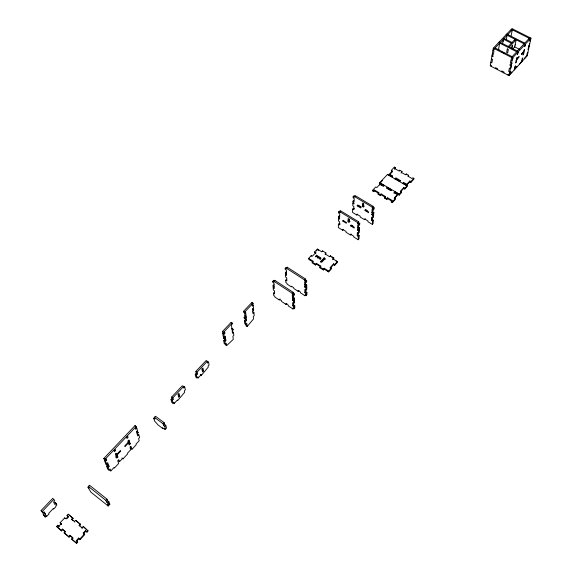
<?xml version="1.0" encoding="UTF-8"?>
<svg xmlns="http://www.w3.org/2000/svg" width="572" height="572" viewBox="0 0 572 572"><rect width="100%" height="100%" fill="white"/><g stroke="black" fill="none" stroke-linecap="round" stroke-linejoin="round"><path stroke-width="0.86" d="M324.217 269.076L328.643 271.893L328.65 271.114L324.217 268.297L323.366 269.991L319.948 267.818L320.792 266.123L316.387 263.327L315.544 265.022L312.148 262.863L312.984 261.168L308.608 258.394L311.318 255.505L312.412 256.192L315.787 252.602L314.7 251.909L317.388 249.049L321.757 251.794L322.594 250.901L325.983 253.031L325.146 254.719M320.742 261.468L320.742 262.248L324.109 258.63L324.109 257.85L325.211 258.544L321.843 262.162L320.742 261.468L324.109 257.85M322.587 251.687L322.594 250.901M323.366 269.991L324.217 268.297M327.534 271.185L327.541 270.406M333.598 263.828L330.237 267.474L330.23 268.261L333.583 264.614L333.598 263.828L334.706 264.529L334.692 265.308L333.583 264.614M330.366 256.578L330.38 255.791L333.791 257.936L332.947 259.624L333.791 257.936M330.237 267.474L331.345 268.182L331.338 268.962L328.643 271.893M336.257 261.704L336.272 260.925M332.961 258.837L337.38 261.618L337.366 262.405L334.692 265.308M340.304 224.052L339.217 223.387L338.402 224.253L338.331 227.549L342.664 230.216L343.479 229.343M339.353 217.61L338.531 218.483L338.474 221.014L339.568 221.679L339.489 224.918L338.402 224.253M339.375 216.795L339.403 215.558L338.574 216.43L338.545 217.667L339.646 218.332L339.625 219.155L338.531 218.483M338.674 211.883L339.782 212.555L340.612 211.676L339.503 211.011L338.674 211.883L338.653 213.127L339.754 213.799L339.675 217.103L338.574 216.43M339.782 212.555L340.633 210.846L358.665 221.807L357.807 223.523L358.923 224.203L358.866 225.44L357.743 224.76L357.593 228.042L358.708 228.721L358.651 229.944L357.536 229.265L357.5 230.08L358.608 230.759L358.494 233.269L357.386 232.589L357.235 235.807L358.337 236.486L358.179 239.754L353.789 237.051L353.825 236.257L350.429 234.17L350.4 234.97L346.039 232.289L346.06 231.488L342.685 229.415L342.664 230.216M340.612 211.676L340.633 210.846M342.914 221.164L342.935 220.349L346.353 222.429L346.325 223.252L342.914 221.164L343.736 220.292M348.062 221.807L348.176 218.511L349.285 219.183L349.17 222.479L348.062 221.807L348.884 220.928L348.941 219.276L348.119 220.163M350.736 225.947L350.772 225.132L354.204 227.227L354.168 228.042L350.736 225.947L351.558 225.068L352.931 225.904M354.554 208.902L353.475 208.244L352.667 209.095L352.538 212.419L356.856 215.036L357.657 214.178M353.703 202.424L352.895 203.274L352.795 205.827L353.882 206.485L353.753 209.752L352.667 209.095M353.789 200.35L352.981 201.208L352.931 202.452L354.025 203.103L353.989 203.932L352.895 203.274M355.076 196.418L353.975 195.76L353.16 196.618L353.11 197.876L354.211 198.534L354.075 201.866L352.981 201.208M356.856 215.036L356.892 214.228L360.253 216.259L360.21 217.067L364.557 219.698L364.6 218.89L367.982 220.935L367.932 221.743L372.308 224.388L372.522 221.085L371.421 220.42L371.628 217.174L372.729 217.839L372.894 215.308L371.786 214.636L371.836 213.821L372.944 214.486L373.023 213.249L371.914 212.584L372.122 209.273L373.237 209.938L373.323 208.694L372.2 208.022L373.066 206.32L355.105 195.581L354.261 197.276L353.16 196.618M357.264 205.906L357.3 205.076L360.703 207.121L360.66 207.943L357.264 205.906L358.072 205.048M357.807 223.523L358.665 221.807M357.235 235.807L358.043 234.928L358.158 232.511M357.593 228.042L358.415 227.155L358.53 224.689M358.043 234.928L359.152 235.6L358.987 238.874L358.179 239.754M357.5 230.08L358.315 229.193L359.43 229.873L359.309 232.382L358.494 233.269M358.415 227.155L359.531 227.835L359.466 229.057L358.651 229.944M358.63 222.63L359.752 223.316L359.688 224.553L358.866 225.44M362.433 206.463L362.605 203.132L363.706 203.796L363.535 207.121L362.433 206.463L363.241 205.598L363.327 203.939L362.519 204.797M365.058 210.589L365.1 209.767L368.518 211.826L368.468 212.648L365.058 210.589L365.858 209.731L367.224 210.546M395.388 168.554L395.459 167.732L394.394 167.117L391.377 170.327L392.442 170.942L389.41 174.174L392.614 176.04L391.856 176.848L387.58 174.36L379.622 182.825L383.912 185.342L383.14 186.165L379.922 184.277L376.841 187.566L375.768 186.93L372.665 190.233L372.615 191.048L373.688 191.684L374.517 190.04L378.814 192.578L378.757 193.393M372.2 208.022L373.066 206.32M373.688 191.684L374.517 190.04M371.421 220.42L372.215 219.555L372.372 217.124M371.914 212.584L372.722 211.719L372.88 209.23M372.215 219.555L373.316 220.22L373.101 223.523L372.308 224.388M371.786 214.636L372.587 213.771L373.695 214.436L373.53 216.974L372.729 217.839M372.722 211.719L373.831 212.384L373.745 213.613L372.944 214.486M373.016 207.15L374.131 207.822L374.045 209.066L373.237 209.938M378.814 192.578L377.985 194.223L380.244 195.567L381.074 193.915L385.392 196.468L384.556 198.119L386.829 199.464L387.673 197.812L392.013 200.386L391.942 201.194L387.601 198.627M383.912 185.342L383.848 186.165L379.565 183.648L379.622 182.825M379.865 185.092L379.922 184.277M380.244 195.567L381.074 193.915M384.556 198.119L385.392 196.468M387.244 187.301L387.18 188.117L391.484 190.648L391.555 189.832L387.244 187.301L386.472 188.124L390.783 190.655L391.555 189.832M386.829 199.464L387.673 197.812M392.614 176.04L392.542 176.862L389.339 174.996L389.41 174.174M391.377 170.327L391.305 171.15L392.371 171.772L389.339 174.996M392.013 200.386L391.169 202.038L392.256 202.681L395.338 199.328L395.409 198.513L394.322 197.876L397.39 194.537L394.137 192.628L394.902 191.799L399.242 194.344L399.163 195.159L394.83 192.614L394.902 191.799M394.322 167.939L394.394 167.117M394.63 169.355L395.459 167.732M392.256 202.681L392.328 201.866L395.409 198.513M395.109 179.608L395.938 177.971L400.236 180.473L400.157 181.295L395.86 178.793L395.938 177.971M394.065 193.443L394.137 192.628M398.012 180.044L398.083 179.222M397.39 194.537L397.318 195.352L394.251 198.684M399.649 171.021L399.728 170.191L401.973 171.493L401.144 173.123M403.789 187.587L400.45 191.22L400.371 192.042L403.71 188.41L403.789 187.587L404.876 188.217L404.797 189.039L403.71 188.41M400.45 191.22L401.53 191.856L401.451 192.671L399.163 195.159M406.735 185.121L406.821 184.298L403.575 182.411L403.496 183.233L406.735 185.121L409.745 181.846L409.831 181.024L410.918 181.653L410.825 182.475L409.745 181.846M406.177 174.796L406.263 173.974L408.522 175.275L408.437 176.097M403.575 182.411L402.824 183.233L407.15 185.75L407.064 186.572L404.797 189.039M408.522 175.275L407.772 176.083L412.083 178.578L412.834 177.77L413.913 178.392L413.821 179.215L410.825 182.475M493.357 48.134L490.218 65.851L509.044 75.618L527.162 55.906L530.952 38.138L511.897 28.6L493.357 48.134L512.555 57.951L509.044 75.618M491.248 66.388L491.398 65.523L490.368 64.993M499.127 42.778L499.292 41.885L517.381 51.072M495.359 68.526L495.516 67.66L497.69 68.783L497.533 69.648M500.171 43.308L500.336 42.414M502.466 44.244L503.41 39.168L511.368 43.193M506.299 39.625L507.121 35.257M501.665 71.793L501.83 70.935L504.011 72.058L503.846 72.923M511.175 35.6L512.298 29.801L529.257 38.295L529.071 39.189M511.568 48.091L511.983 45.96L512.634 45.267L511.94 48.82M508 75.075L508.172 74.217L509.216 74.76L511.797 71.943L511.625 72.808M514.836 40.455L515.072 39.261L508.308 46.461M512.648 49.106L514.707 46.904L516.123 39.79L509.359 46.997M509.859 74.053L510.396 71.378L509.745 72.086L508.701 71.543L509.387 68.068L510.431 68.611L511.089 67.904L511.625 65.194L510.975 65.902L509.924 65.358L510.095 64.486L511.146 65.022L512.062 62.999L511.411 63.706L510.353 63.163L511.053 59.631L512.112 60.174L513.034 58.137L512.376 58.837L511.318 58.301L511.49 57.407L529.894 37.609M514.199 70.006L514.914 66.466L515.558 65.766L514.843 69.312M516.759 67.217L516.938 66.359L515.014 68.447M519.569 64.164L521.657 61.233M521.471 62.091L522.215 58.544L522.851 57.851L522.107 61.404M524.638 58.651L524.824 57.786L527.341 55.041M526.712 55.727L527.284 53.039L527.92 52.352M78.636 538.08L78.929 538.667L76.612 541.176L76.319 540.59L78.636 538.08L80.094 539.625L84.699 534.62L83.247 533.068L85.55 530.58L86.994 532.124L88.145 530.88L83.205 526.476L82.053 527.72L82.339 528.313L81.181 527.363M84.699 534.62L83.533 533.662L85.829 531.173L85.55 530.58M274.431 292.213L273.538 293.157L273.695 295.538L274.796 296.267L274.846 297.032L279.258 299.942L279.215 299.185L281.546 300.715L281.588 301.48L286.029 304.404L285.993 303.646L288.331 305.191L288.367 305.948L292.835 308.894L292.807 308.136L293.922 308.873L293.836 306.52L294.723 305.555L293.6 304.819L293.515 302.517M286.643 279.243L285.764 280.173L285.878 282.575L286.972 283.29L287.008 284.062L291.413 286.93L291.384 286.157L293.701 287.673L293.729 288.438L298.162 291.32L298.134 290.555L300.472 292.07L300.493 292.835L304.94 295.738L304.926 294.973L306.041 295.695L305.999 293.314L306.871 292.371L305.748 291.641L305.72 290.09M358.337 236.486L359.152 235.6M372.522 221.085L373.316 220.22M77.485 541.555L77.778 542.142L76.619 543.4L76.326 542.821L77.485 541.555L76.319 540.59M79.801 539.038L84.42 534.026M86.715 531.531L87.859 530.287M406.821 184.298L409.831 181.024M292.835 308.894L293.715 307.936M304.94 295.738L305.813 294.787M293.922 308.873L294.809 307.915L294.723 305.555M306.041 295.695L306.914 294.752L306.871 292.371M328.65 271.114L331.345 268.182M334.706 264.529L337.38 261.618M399.242 194.344L401.53 191.856M404.876 188.217L407.15 185.75M410.918 181.653L413.913 178.392M293.836 306.52L292.714 305.777L292.592 302.717L293.722 303.453L293.629 301.065L292.499 300.321L292.471 299.542L293.6 300.286L294.501 299.32L294.458 298.155L293.322 297.411L293.236 295.059M305.999 293.314L304.876 292.592L304.805 289.496L305.934 290.226L305.884 287.809L304.754 287.072L304.74 286.293L305.87 287.022L306.749 286.072L306.728 284.892L305.598 284.162L305.562 282.582M529.436 45.252L528.8 45.939L529.715 43.922M293.629 301.065L294.53 300.093L293.393 299.356L292.499 300.321M305.884 287.809L306.764 286.851L305.634 286.122L304.754 287.072M358.608 230.759L359.43 229.873M372.894 215.308L373.695 214.436M529.243 46.132L528.607 46.818L528.028 49.542L528.664 48.856M108.837 501.701L109.853 504.189L108.194 506.013L107.565 504.468L108.73 505.405L107.715 502.917L108.837 501.701L107.672 500.765L107.028 499.192L89.561 485.263L88.431 486.465L89.118 488.066L87.966 487.144L89.096 485.943M293.722 303.453L294.616 302.488L294.53 300.093M305.934 290.226L306.814 289.275L306.764 286.851M292.714 305.777L293.6 304.819M304.876 292.592L305.748 291.641M293.6 300.286L293.558 299.12L292.428 298.377L292.306 295.252L293.443 295.996L293.4 294.816L294.301 293.844L293.157 293.1L293.129 292.306L274.76 280.323L273.852 281.274L273.902 282.075L272.78 281.338L273.688 280.38L274.81 281.117L274.76 280.323M305.87 287.022L305.848 285.843L304.712 285.113L304.647 281.953L305.784 282.69L305.755 281.495L306.649 280.537L305.505 279.808L305.491 279.007L287.18 267.217L286.286 268.161L286.322 268.962L285.206 268.239L286.093 267.303L287.215 268.025L287.18 267.217M358.923 224.203L359.752 223.316M373.323 208.694L374.131 207.822M530.759 39.032L529.836 41.055L530.473 40.369M69.055 537.137L70.213 535.885L69.913 535.292L68.747 536.55L69.055 537.137L64.421 533.304L64.114 532.711L65.279 531.459L62.391 529.079L61.225 530.316L61.54 530.916L62.698 529.672L62.391 529.079M80.302 524.102L80.588 524.703L79.444 525.94L79.15 525.339L80.302 524.102L75.668 520.32L74.524 521.55L74.818 522.15M319.948 267.818L320.792 266.123M330.38 255.791L329.543 256.692L325.146 253.925L325.983 253.031M400.236 180.473L399.478 181.288L395.18 178.786M406.263 173.974L405.512 174.782L401.222 172.301L401.973 171.493M293.443 295.996L294.344 295.023L294.301 293.844M305.784 282.69L306.671 281.731L306.649 280.537M286.029 304.404L286.915 303.453M298.162 291.32L299.034 290.383M350.4 234.97L351.208 234.091M364.557 219.698L365.351 218.84M292.428 298.377L293.322 297.411M304.712 285.113L305.598 284.162M107.715 502.917L106.542 501.98L105.899 500.414L107.028 499.192M293.558 299.12L294.458 298.155M305.848 285.843L306.728 284.892M358.708 228.721L359.531 227.835M373.023 213.249L373.831 212.384M76.619 543.4L71.958 539.539L71.657 538.953L72.816 537.701L69.913 535.292M106.542 501.98L107.672 500.765M153.782 418.246L154.54 420.992L158.179 425.075L162.72 428.471L162.541 427.792L164.593 429.322L164.328 428.306L165.465 429.164L166.502 428.049L165.794 425.318L164.65 424.46L164.2 422.744L155.491 416.252L154.447 417.36L154.919 419.097L153.782 418.246L154.826 417.138M293.4 294.816L292.256 294.072L292.228 293.279L293.129 292.306M305.755 281.495L304.619 280.766L304.604 279.965L305.491 279.007M292.256 294.072L293.157 293.1M304.619 280.766L305.505 279.808M512.555 57.951L530.952 38.138M165.465 429.164L164.757 426.433L163.606 425.575L163.156 423.859L164.2 422.744M279.258 299.942L280.151 298.992M163.606 425.575L164.65 424.46M320.034 259.645L320.871 257.958L316.488 255.191L315.651 256.871M164.757 426.433L165.794 425.318M315.544 265.022L316.387 263.327M73.087 520.734L71.643 519.183L72.787 517.96L68.19 514.199L67.038 515.422L68.49 516.966L67.038 515.422M515.057 45.131L515.701 44.444M71.936 519.791L73.087 518.561L72.787 517.96M399.728 170.191L398.977 170.999L394.701 168.533M108.959 470.105L107.965 467.503L109.073 466.33L107.922 465.429L106.814 466.602L107.815 469.212L108.959 470.105L110.06 468.94L110.825 470.942L114.1 467.453L114.336 468.103L118.676 463.477L117.718 460.796L118.804 459.645L119.527 461.668L122.773 458.215L123.001 458.873L127.72 453.832L127.499 453.174L130.709 449.756L130.03 447.697L131.102 446.56L131.996 449.285L136.243 444.751L136.036 444.087L139.21 440.705L138.567 438.624L139.625 437.494L138.789 434.784L137.645 433.919M61.54 530.916L56.621 526.505L57.786 525.268L59.252 526.819M60.11 522.794L61.569 524.345L60.11 522.794L64.736 517.874L65.887 518.818L68.19 516.359M224.524 338.073L224.739 339.625L223.781 340.633L224.903 341.412L225.475 344.887L226.591 345.66L233.283 339.375L232.897 336.336L233.834 335.335L233.455 332.346L232.339 331.574M184.735 386.987L183.726 388.052L183.419 386.622L182.289 385.8L171.722 396.997L172.058 398.412L171.035 399.499L171.707 402.302L172.837 403.131L173.852 402.052L174.181 403.446L177.413 400.007L177.577 400.7L184.642 392.306L184.341 390.891L185.342 389.825L184.735 386.987L183.605 386.164M179.694 396.267L178.686 397.34L178.049 394.523L179.065 393.45L179.694 396.267L178.571 395.445L178.25 394.036M208.565 362.105L207.593 363.141L207.278 361.311L206.149 360.517L195.896 371.378L196.246 373.194L195.252 374.238L195.81 377.12L196.932 377.92L197.919 376.877L198.119 377.949L201.258 374.603L201.394 375.318L208.272 367.131L208.094 366.044L209.059 365.015L208.565 362.105L207.443 361.311M203.51 370.921L202.531 371.964L202.009 369.076L202.988 368.032L203.51 370.921L202.388 370.127L202.123 368.675M316.316 250.986L317.388 249.835L317.388 249.049M379.565 183.648L382.625 180.394M58.937 526.219L61.261 523.745M66.767 518.804L67.918 517.581M244.115 317.56L245.238 318.325L246.174 317.331L245.602 311.933L244.666 312.927L243.529 312.162L243.443 311.382L251.902 302.481L253.031 303.231L244.58 312.148L245.052 316.573L244.115 317.56L244.201 318.325L245.324 319.09L246.253 318.096L246.503 320.456L245.574 321.443L246.039 325.797L247.147 326.555L253.503 318.954L253.274 316.616L254.197 315.637L253.911 312.598L252.795 311.847M115.615 457.271L116.709 456.113L117.861 456.999L116.767 458.165L116.023 456.106L120.62 451.229L120.392 450.557L115.78 455.434L115.422 454.433L116.524 453.267L117.861 456.999M224.903 341.412L225.861 340.397L225.54 338.081L224.582 339.089L223.452 338.317L223.345 337.559L224.31 336.55L225.432 337.323L224.474 338.338L223.345 337.559M233.455 332.346L232.511 333.347L232.218 331.009L233.162 330.008L233.069 329.25L231.939 328.478L232.039 329.236M247.147 326.555L246.825 323.48L245.896 324.467L244.78 323.709L244.451 320.685L245.388 319.698L245.216 318.125M172.837 403.131L172.172 400.328L173.187 399.249L172.858 397.833L183.419 386.622M196.932 377.92L196.382 375.046L197.376 373.995L197.033 372.186L207.278 361.311M130.223 443.879L129.143 445.023L127.892 441.234L128.979 440.082L129.315 441.105L124.753 445.931L124.982 446.61L129.537 441.784L130.223 443.879L129.079 443L128.614 441.605M138.789 434.784L137.723 435.914L137.065 433.805L138.138 432.668L136.78 431.116M253.911 312.598L252.988 313.578L252.76 311.204L253.689 310.224L253.618 309.452L252.495 308.701M224.317 337.208L223.888 334.177L224.853 333.154L223.723 332.375L222.758 333.397L223.187 336.429L224.317 337.208L225.275 336.193L225.432 337.323M274.081 286.694L273.187 287.652L274.295 288.381L274.253 287.594L273.13 286.865L273.058 285.685L273.959 284.734M286.386 273.673L285.5 274.61L286.615 275.332L286.579 274.539L285.464 273.824L285.407 272.63L286.293 271.693M233.069 329.25L232.118 330.258L231.438 324.91L232.396 323.902L232.296 323.13L231.16 322.358L222.487 331.481L222.594 332.246L223.731 333.033L224.696 332.01L224.853 333.154M106.556 463.813L105.534 461.146L104.376 460.238L105.398 462.912L106.556 463.813L107.672 462.634L108.044 463.627L106.935 464.807L107.186 465.465L108.294 464.292L109.073 466.33M137.923 431.982L136.851 433.118L136.529 432.089L137.609 430.952L136.751 428.185L135.593 427.313M253.618 309.452L252.688 310.432L252.581 309.273L253.503 308.294L253.217 305.191L252.088 304.433M499.034 49.521L498.384 50.214L499.678 43.107L516.731 51.773M105.534 461.146L106.657 459.967L106.27 458.958L105.155 460.145L103.732 458.558L135.056 425.561L136.429 427.141L135.35 428.278L135.671 429.322L136.751 428.185M223.731 333.033L223.623 332.268L232.296 323.13M511.082 30.173L511.726 29.501M105.155 460.145L104.898 459.473L136.215 426.44M512.941 29.122L494.401 48.67L494.244 49.564L493.193 49.028M512.119 30.695L512.762 30.016M115.558 450.564L114.45 451.737L114.078 450.722L115.194 449.549L115.558 450.564L114.393 449.671M253.217 305.191L252.281 306.17L252.173 305.005L253.103 304.018L253.031 303.231M502.995 41.406L503.646 40.712M46.689 516.43L46.361 515.822L45.195 517.045L44.366 515.529L45.538 514.299L44.208 511.84L43.036 513.077L41.048 510.582L52.781 498.319L54.726 500.822L53.568 502.044L54.84 504.533L55.992 503.317L54.855 502.388L56.778 504.861L55.627 506.077L55.942 506.692L53.639 509.116L53.318 508.501L48.684 513.377L49.013 513.985L46.689 516.43L45.553 515.486M43.036 513.077L42.199 511.532L53.925 499.256M45.195 517.045L43.229 514.586L44.401 513.356L43.729 512.126M506.728 34.048L524.767 43.129M506.077 34.728L524.124 43.822M504.061 38.481L512.019 42.507M514.707 46.904L519.505 49.335M495.066 47.969L512.147 56.699M502.144 52.138L504.726 53.453M492.957 50.365L494.008 50.901L493.371 54.44L492.335 53.904M492.099 55.227L493.136 55.763L492.978 56.642L491.941 56.106M491.462 58.823L492.499 59.359L491.877 62.841L490.847 62.312M387.43 174.524L406.999 185.914M379.779 182.661L399.399 194.18M374.46 190.855L378.042 192.971M381.016 194.73L385.335 197.283M372.665 190.233L373.738 190.862M378.035 193.407L380.301 194.745M384.62 197.304L386.894 198.648M391.241 201.222L392.328 201.866M354.297 196.439L372.258 207.186M363.241 205.598L364.343 206.256M358.751 205.455L361.468 207.085M339.804 211.719L357.843 222.694M348.884 220.928L349.993 221.6M331.731 257.436L333.783 258.723M324.109 258.63L325.203 259.323M320.871 258.737L316.495 255.977L316.488 255.191M315.644 256.092L320.034 258.859M312.333 261.533L308.623 259.173L308.608 258.394M316.395 264.114L320.792 266.902M312.133 262.076L315.537 264.235M319.948 267.038L323.373 269.212M286.286 268.161L304.604 279.965M285.407 272.63L286.522 273.352L286.379 270.17L285.256 269.448L285.206 268.239M285.764 280.173L286.865 280.888L286.722 277.77L285.614 277.048L285.5 274.61M273.852 281.274L292.228 293.279M273.058 285.685L274.174 286.422L273.974 283.262L272.851 282.532L272.78 281.338M273.538 293.157L274.646 293.886L274.453 290.798L273.337 290.068L273.187 287.652M243.443 311.382L244.58 312.148M244.602 312.333L245.731 313.098M244.93 315.422L246.053 316.18M245.052 316.573L246.174 317.331M245.388 319.698L246.503 320.456M244.451 320.685L245.574 321.443M222.487 331.481L223.623 332.268M222.758 333.397L223.888 334.177M224.739 339.625L225.861 340.397M195.896 371.378L197.033 372.186M200.272 374.517L201.394 375.318M196.246 373.194L197.376 373.995M195.252 374.238L196.382 375.046M196.997 377.141L198.119 377.949M171.722 396.997L172.858 397.833M172.058 398.412L173.187 399.249M171.035 399.499L172.172 400.328M173.051 402.624L174.181 403.446M154.447 417.36L163.156 423.859M136.987 431.803L138.138 432.668M128.164 440.226L129.315 441.105M131.996 449.285L130.859 448.412L130.187 446.367M115.73 453.382L116.881 454.275M121.865 457.993L123.001 458.873M118.39 460.789L119.527 461.668M105.491 459.059L106.657 459.967M103.732 458.558L104.898 459.473M106.935 464.807L105.777 463.906L107.186 465.465M106.814 466.602L107.965 467.503M109.681 470.048L110.825 470.942M88.431 486.465L105.899 500.414M108.687 503.26L109.853 504.189M108.194 506.013L90.898 492.17L87.966 487.144M73.087 518.561L68.19 514.199M80.588 524.703L75.668 520.32M86.15 529.25L83.205 526.476M71.643 519.183L74.524 521.55M79.15 525.339L82.053 527.72M85.829 531.173L86.994 532.124M78.929 538.667L80.094 539.625M41.048 510.582L42.199 511.532M44.401 513.356L45.538 514.299M62.698 529.672L65.587 532.053L65.279 531.459M70.213 535.885L73.116 538.288M43.229 514.586L44.366 515.529M56.621 526.505L61.225 530.316M64.114 532.711L68.747 536.55M71.657 538.953L76.326 542.821M57.786 525.268L58.101 525.868M55.992 503.317L56.778 504.861M64.736 517.874L65.044 518.475M83.247 533.068L83.533 533.662M135.056 425.561L135.271 426.262M223.781 340.633L224.203 343.608L225.325 344.38L226.276 343.372L226.591 345.66M231.16 322.358L231.26 323.13M251.902 302.481L251.973 303.26M309.702 259.087L309.709 259.867M311.318 255.505L311.332 256.292M312.984 261.168L312.991 261.955M314.7 251.909L314.7 252.702M315.787 252.602L315.794 253.389M317.839 257.471L317.839 258.258M318.475 249.735L318.482 250.522M507.307 48.942L506.628 52.488L507.679 53.024L508.358 49.478L507.307 48.942M516.173 60.274L515.622 62.991L516.266 62.291L517.267 57.379L516.623 58.079L516.352 59.395L519.069 56.464L518.89 57.343L516.173 60.274M517.61 53.203L517.338 54.533L518.261 52.502L517.61 53.203M521.643 53.675L521.457 54.554L524.152 51.644L523.58 54.361L522.944 55.055L523.973 50.129L524.61 49.442L524.338 50.765L521.643 53.675M524.989 45.245L524.71 46.582L525.632 44.552L524.989 45.245M127.735 436.307L126.641 437.466L126.984 438.495L128.078 437.344L127.735 436.307"/></g></svg>
